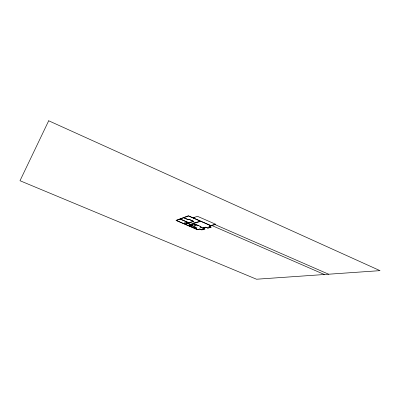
<?xml version="1.0" encoding="UTF-8"?>
<svg xmlns="http://www.w3.org/2000/svg" width="400" height="400" viewBox="0 0 400 400"><rect width="100%" height="100%" fill="white"/><g stroke="black" fill="none" stroke-linecap="round" stroke-linejoin="round"><path stroke-width="0.6" d="M193.075 217.86L197.465 216.3L215.865 224.34L209.25 226.31L211.26 227.185L207.915 228.16L205.93 227.3L203.07 228.15L205.035 229L201.855 229.93L199.91 229.09L197.745 229.74L176.01 220.39L188.35 215.8L211.175 225.74M193.62 217.875L194.615 217.525M193.72 217.925L194.72 217.57L194.35 217.405M188.195 223.27L192.81 221.705L195.68 222.95L200.73 221.285L210.755 225.65L208.835 226.225L210.845 227.095L207.76 228L205.775 227.14L202.79 228.03L200.255 226.935L201.11 226.675L193.59 223.425L190.735 224.365L186.215 222.42L187.795 223.19L186.77 223.54L185.08 222.81L183.28 223.435L176.4 220.475L180.145 219.085L189.06 222.98M185.38 224.335L188.405 223.365M192.895 221.745L193.77 221.38L188.925 219.28L188.095 219.575L183.82 217.72L188.525 215.975L200.435 221.16L195.05 222.68M190.525 224.275L192.59 225.255L191.54 225.595L189.435 224.69L191.425 225.635L189.7 226.19M192.985 223.84L193.755 223.585L196.175 224.63L195.395 224.88M189.975 226.31L191.01 225.975L196.155 228.195M198.52 225.555L197.67 225.82L192.76 223.7M200.64 226.47L199.85 226.855L204.63 228.915L201.695 229.775L199.755 228.935L197.47 229.62M194.985 228.55L196.915 227.91L193.495 226.44L195.65 225.755L193.675 224.905L192.705 225.215L192.035 224.93L192.46 224.79L191.44 224.35L191.98 224.17L191.7 224.05M187.075 223.76L185.245 222.97L183.56 223.555L197.565 229.585M195.13 228.505L197.615 229.575M205.055 227.56L203.58 227.745L203.935 227.895M190.16 222.605L189.875 222.48L193.365 221.295L189.095 219.445L188.265 219.74L183.705 217.765L180.255 219.04L189.285 222.9M328.62 274.215L214.655 224.435L211.53 225.365L324.36 274.51M193.35 217.76L193.72 217.92M188.91 224.97L190.36 225.54L188.91 224.97M48.695 120.775L20 180.72L256.515 279.225L380 270.645L48.695 120.775"/></g></svg>
